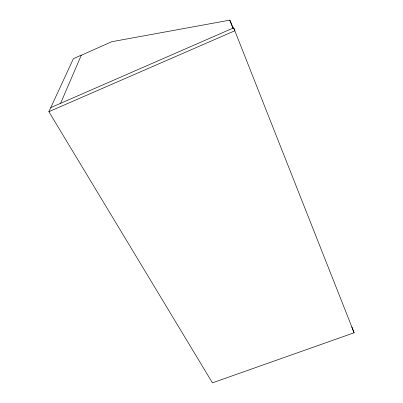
<?xml version="1.0" encoding="UTF-8"?>
<svg xmlns="http://www.w3.org/2000/svg" width="403" height="403" viewBox="0 0 403 403"><rect width="100%" height="100%" fill="white"/><g stroke="black" fill="none" stroke-linecap="round" stroke-linejoin="round"><path stroke-width="0.6" d="M60.591 103.319L81.33 55.135L73.411 58.667L48.869 111.686L212.431 382.85L354.131 332.767L233.664 27.867L50.758 107.606M81.27 55.276L111.661 41.736L229.826 20.15L233.085 28.119M48.869 111.686L234.858 30.754L233.664 27.867M351.764 326.858L354.131 332.767M229.826 20.15L233.191 28.653"/></g></svg>
